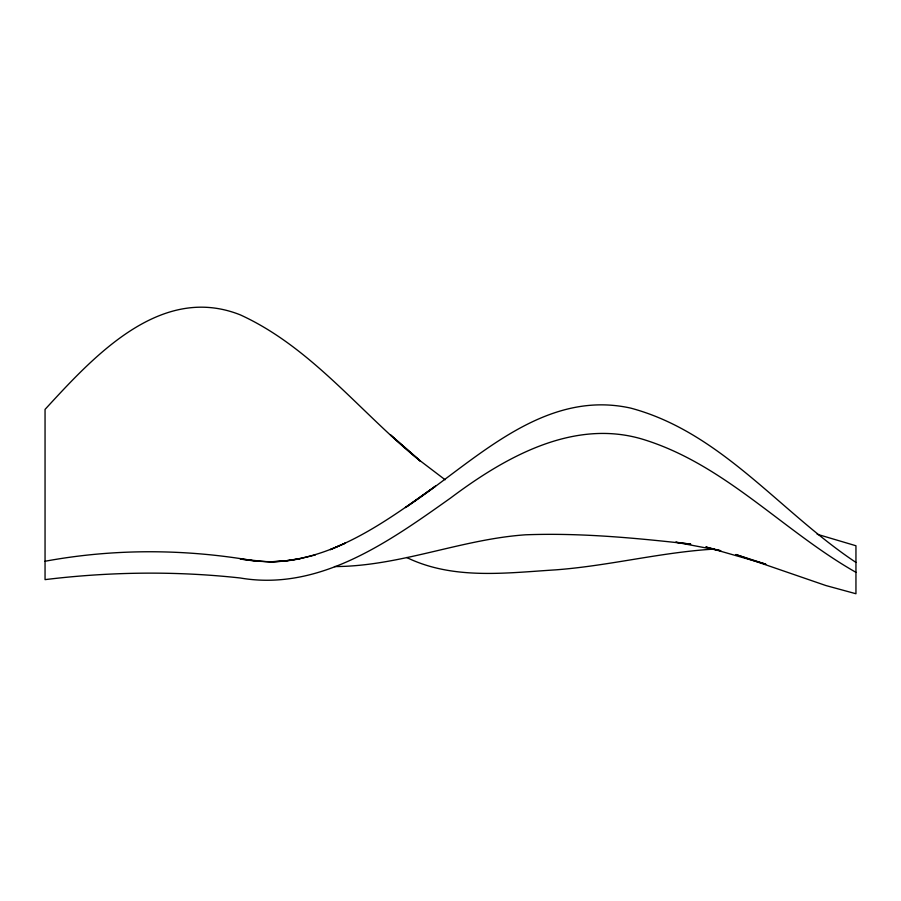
<?xml version="1.0" encoding="UTF-8"?>
<svg xmlns="http://www.w3.org/2000/svg" width="901" height="901" viewBox="0 0 901 901"><rect width="100%" height="100%" fill="white"/><g stroke="black" fill="none" stroke-linecap="round" stroke-linejoin="round"><path stroke-width="1.35" d="M315.35 554.937L300.337 558.575L285.313 560.884L270.3 561.83C333.314 560.704 386.259 521.15 435.487 486.146L405.45 507.556C473.081 463.148 541.569 388.354 630.7 408.108C721.453 432.356 780.311 512.264 855.95 562.415M300.337 558.575C280.605 563.024 260.119 562.258 240.263 559.014L270.3 562.111M45.05 561.255C114.427 548.427 185.854 548.822 255.287 561.041M334.462 566.571C399.785 566.447 460.918 539.26 525.587 534.8C580.773 532.728 635.971 538.032 690.763 544.159L675.75 542.199L720.8 550.759L705.787 546.986L765.85 564.195L735.813 554.52L825.913 585.549L855.95 593.748L855.95 545.758L817.162 534.248M406.7 557.505C453.158 580.098 505.957 572.957 555.613 569.86C606.069 566.098 655.376 553.664 705.787 549.666A501.08 501.08 0 0 1 713.975 549.114M855.95 572.326C783.926 531.477 726.082 465.873 645.713 440.195C575.131 417.208 505.371 456.886 450.5 498.084C389.378 541.4 319.618 591.585 240.263 577.992C175.402 570.851 109.798 571.741 45.05 579.625L45.05 409.403C93.501 356.683 160.457 283.139 240.263 314.854C311.791 347.527 360.366 412.748 420.463 461.222L390.437 434.879L420.463 461.008L445.139 479.771M345.387 543.066L330.363 549.644L345.387 543.134"/></g></svg>
